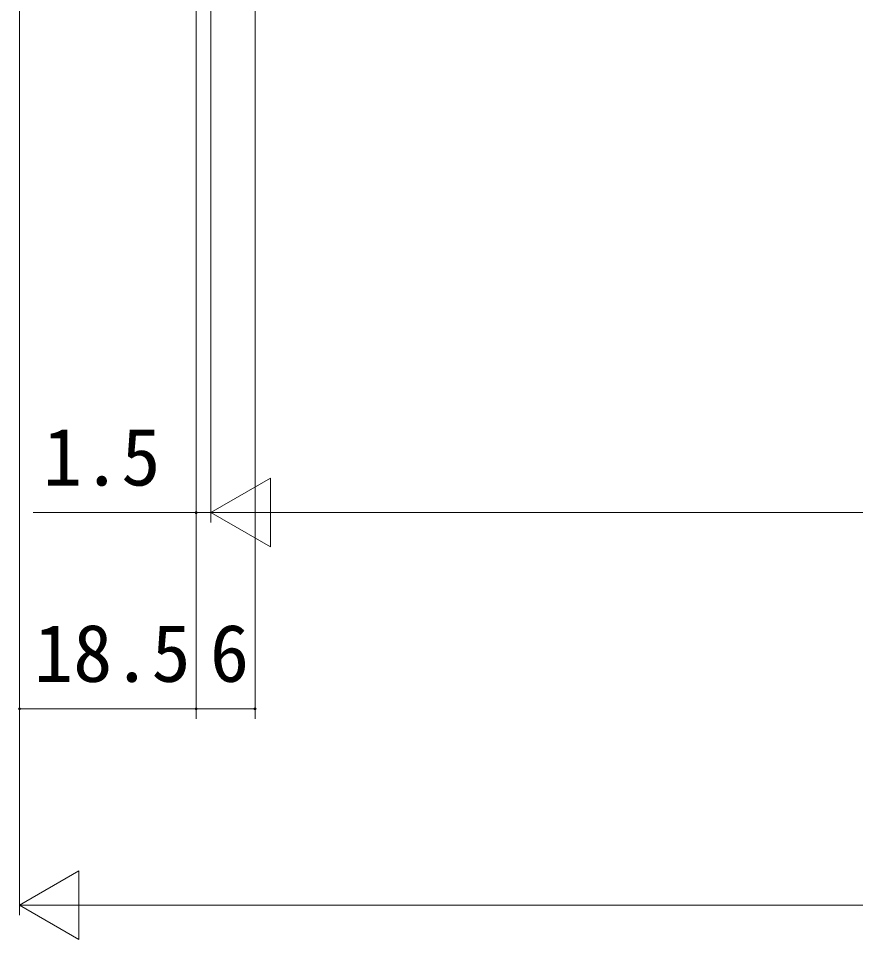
# Model space of a CAD drawing. Units: millimetres, scale not verified. Extents: x -1188 to -198, y -840 to 760.
# Drawn here: x -673.7 to -588.4, y -669.3 to -575.5 of the extents above; entities that cross this region are included whole.
import ezdxf
from ezdxf.enums import TextEntityAlignment as Align

# ---------------------------------------------------------------- set-up
doc = ezdxf.new("R2010")
doc.units = ezdxf.units.MM
doc.header["$LTSCALE"] = 4
doc.layers.add('0-3_YKK_D', color=6, linetype='Continuous', lineweight=9)
doc.styles.add('ＭＳ ゴシック', font='')
doc.styles.get('ＭＳ ゴシック').set_extended_font_data('MS Gothic')

msp = doc.modelspace()

# ---------------------------------------------------------------- linework, layer by layer
at = {"layer": '0-3_YKK_D'}
for p, q in [((-654.057, -520.52), (-654.057, -626.82)), ((-655.557, -527.82), (-655.557, -646.82)), ((-649.557, -542.82), (-649.557, -646.82)), ((-673.557, -544.82), (-673.557, -646.82)), ((-655.557, -590.82), (-655.557, -626.82)), ((-655.557, -590.82), (-655.557, -646.82)), ((-654.057, -603.82), (-654.057, -626.82)), ((-673.557, -604.82), (-673.557, -666.82)), ((-654.057, -625.82), (-647.995, -622.32)), ((-647.995, -629.32), (-647.995, -622.32)), ((-654.057, -625.82), (-641.932, -625.82)), ((-654.057, -625.82), (-647.995, -629.32)), ((-654.057, -625.82), (-652.357, -625.82)), ((-510.557, -625.82), (-647.057, -625.82)), ((-673.557, -645.82), (-655.557, -645.82)), ((-649.557, -645.82), (-655.557, -645.82)), ((-673.557, -665.82), (-667.495, -662.32)), ((-667.495, -669.32), (-667.495, -662.32)), ((-673.557, -665.82), (-661.432, -665.82)), ((-673.557, -665.82), (-667.495, -669.32)), ((-364.557, -665.82), (-666.557, -665.82))]:
    msp.add_line(p, q, dxfattribs=at)
msp.add_lwpolyline([(-654.057, -625.82), (-655.557, -625.82), (-672.157, -625.82)], dxfattribs=at)
for centre, start, end in [((-655.557, -625.82), 0, 180), ((-655.557, -625.82), 180, 0), ((-673.557, -645.82), 0, 180), ((-673.557, -645.82), 180, 0), ((-655.557, -645.82), 0, 180), ((-655.557, -645.82), 0, 180), ((-655.557, -645.82), 180, 0), ((-655.557, -645.82), 180, 0), ((-649.557, -645.82), 0, 180), ((-649.557, -645.82), 180, 0)]:
    msp.add_arc(centre, 0.106, start, end, dxfattribs=at)

# ---------------------------------------------------------------- texts
at = {"layer": '0-3_YKK_D', "color": 4, "style": 'ＭＳ ゴシック'}
for s, p in [('1.5', (-671.157, -624.82)), ('18.5', (-672.077, -644.82)), ('6', (-654.157, -644.82))]:
    msp.add_text(s, height=5.865, dxfattribs=at).set_placement(p, align=Align.BOTTOM_LEFT)

doc.saveas('drawing.dxf')
